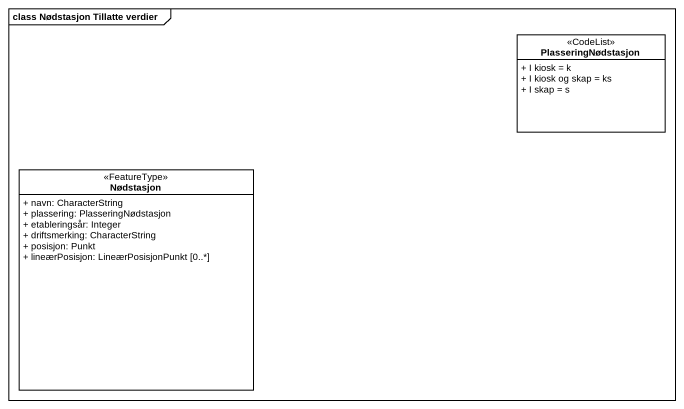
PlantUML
@startuml
mainframe class Nødstasjon Tillatte verdier
hide circle
hide empty members
skinparam classAttributeIconSize 0
class PlasseringNødstasjon <<CodeList>> {
  + I kiosk = k
  + I kiosk og skap = ks
  + I skap = s
}
class Nødstasjon <<FeatureType>> {
  + navn: CharacterString
  + plassering: PlasseringNødstasjon
  + etableringsår: Integer
  + driftsmerking: CharacterString
  + posisjon: Punkt
  + lineærPosisjon: LineærPosisjonPunkt [0..*]
}
@enduml
